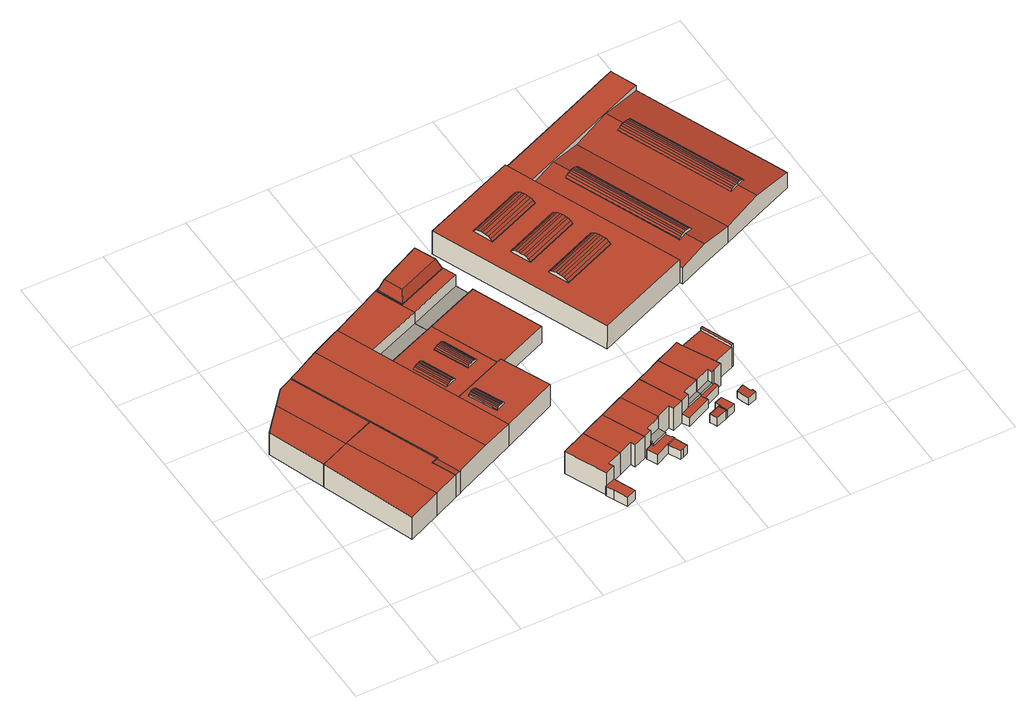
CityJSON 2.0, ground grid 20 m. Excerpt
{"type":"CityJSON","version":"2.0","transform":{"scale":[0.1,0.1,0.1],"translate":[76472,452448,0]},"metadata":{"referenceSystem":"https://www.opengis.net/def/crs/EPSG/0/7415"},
"CityObjects":{
"building1":{"type":"Building","attributes":{"Volume":2615.68,"Dakoppervlakte":394.07,"Muuroppervlakte":540.38,"hoogte_Z_max_in_m_NAP":7.53,"measuredHeight":6.73},"geometry":[{"type":"Solid","lod":"2","boundaries":[[[[0,1,2,3,4,5,6,7,8,9]],[[10,11,12,13]],[[10,13,14,15,16,17]],[[16,18,19,17]],[[6,5,14,13]],[[15,14,5,4]],[[18,16,15,4,3,2]],[[2,1,19,18]],[[19,1,0,9,8,11,10,17]],[[8,7,12,11]],[[6,13,12,7]]]],"semantics":{"surfaces":[{"type":"GroundSurface"},{"type":"RoofSurface"},{"type":"WallSurface"}],"values":[[0,1,1,1,2,2,2,2,2,2,2]]}}]},
"building2":{"type":"Building","attributes":{"Volume":1958.54,"Dakoppervlakte":295.97,"Muuroppervlakte":455.37,"Vloeroppervlakte":295.89,"hoogte_Z_max_in_m_NAP":7.53,"GEB_DOEL":"industriefunctie - kantoorfunctie - overige gebruiksfunctie","dateOfConstruction":"1972-01-01","measuredHeight":6.71},"geometry":[{"type":"Solid","lod":"2","boundaries":[[[[20,21,22,1,0,9,8,23,24,25]],[[19,26,27,17]],[[28,10,17,27,29]],[[30,31,11,10,28]],[[25,24,30,28]],[[8,11,31,30,24,23]],[[9,0,1,19,17,10,11,8]],[[1,22,26,19]],[[21,20,29,27,26,22]],[[29,20,25,28]]]],"semantics":{"surfaces":[{"type":"GroundSurface"},{"type":"RoofSurface"},{"type":"WallSurface"}],"values":[[0,1,1,1,2,2,2,2,2,2]]}}]},
"building3":{"type":"Building","attributes":{"Volume":5272.34,"Dakoppervlakte":787.98,"Muuroppervlakte":851.57,"Vloeroppervlakte":787.7,"hoogte_Z_max_in_m_NAP":7.56,"GEB_DOEL":"industriefunctie - kantoorfunctie","dateOfConstruction":"1972-01-01","measuredHeight":6.81},"geometry":[{"type":"MultiSurface","lod":"2","boundaries":[[[32,33,34,35,36,37,38,39,40,5,4,3,2,1,22,41,42,43]],[[16,44,45,46,47,48,49,26,19,18]],[[50,51,52,53,47,46,54,55]],[[15,14,44,16]],[[26,49,41,22]],[[22,1,2,18,26]],[[18,2,3,16]],[[36,55,54,37]],[[55,36,35,50]],[[35,34,51,50]],[[51,34,33,52]],[[53,52,33,32]],[[53,32,43,42,48,47]],[[41,49,48,42]],[[44,14,5,40]],[[16,3,4,15]],[[14,15,4,5]],[[44,40,39,38,37,54,46,45]]],"semantics":{"surfaces":[{"type":"GroundSurface"},{"type":"RoofSurface"},{"type":"WallSurface"}],"values":[0,1,1,1,2,2,2,2,2,2,2,2,2,2,2,2,2,2]}}]},
"building4":{"type":"Building","attributes":{"Volume":1111.87,"Dakoppervlakte":140.94,"Muuroppervlakte":340.88,"Vloeroppervlakte":204.66,"hoogte_Z_max_in_m_NAP":7.24,"GEB_DOEL":"overige gebruiksfunctie","dateOfConstruction":"1971-01-01","measuredHeight":6.48},"geometry":[{"type":"Solid","lod":"2","boundaries":[[[[33,56,57,58,34,59]],[[60,61,62,63]],[[64,65,66,67]],[[64,67,56,33]],[[33,59,62,65,64]],[[56,67,66,61,57]],[[60,63,34,58]],[[58,57,61,60]],[[34,63,62,59]],[[66,65,62,61]]]],"semantics":{"surfaces":[{"type":"GroundSurface"},{"type":"OuterFloorSurface"},{"type":"RoofSurface"},{"type":"WallSurface"}],"values":[[0,1,2,3,3,3,3,3,3,3]]}}]},
"building5":{"type":"Building","attributes":{"Volume":474.28,"Dakoppervlakte":81.75,"Muuroppervlakte":258.02,"Vloeroppervlakte":81.75,"hoogte_Z_max_in_m_NAP":7.22,"GEB_DOEL":"woonfunctie","dateOfConstruction":"1925-01-01","measuredHeight":6.51},"geometry":[{"type":"Solid","lod":"2","boundaries":[[[[68,69,70,71,72,73,74,75,76,77]],[[78,79,80,81,82,83]],[[84,85,86,87,88,89]],[[76,75,83,82]],[[73,79,78,74]],[[80,79,73,72,84]],[[82,81,89,77,76]],[[72,71,85,84]],[[85,71,70,86]],[[86,70,69,87]],[[87,69,68,88]],[[88,68,77,89]],[[80,84,89,81]],[[83,75,74,78]]]],"semantics":{"surfaces":[{"type":"GroundSurface"},{"type":"RoofSurface"},{"type":"WallSurface"}],"values":[[0,1,1,2,2,2,2,2,2,2,2,2,2,2]]}}]},
"building6":{"type":"Building","attributes":{"Volume":2566.51,"Dakoppervlakte":458.33,"Muuroppervlakte":555.96,"Vloeroppervlakte":452.24,"hoogte_Z_max_in_m_NAP":7.86,"GEB_DOEL":"industriefunctie","dateOfConstruction":"1971-01-01","measuredHeight":7.1},"geometry":[{"type":"Solid","lod":"2","boundaries":[[[[58,90,91,92,37,36,35,34]],[[93,94,95,96],[97,98,99,100],[101,102,103,104,105]],[[106,107,108,109]],[[110,106,109,111]],[[112,113,110,111]],[[114,115,116,117]],[[114,117,108,107]],[[118,119,113,112]],[[120,121,119,118]],[[104,103,121,120]],[[122,123,124,125]],[[126,125,124,127]],[[128,126,127,129]],[[130,131,128,129]],[[130,132,133,131]],[[132,134,135,133]],[[136,137,135,134]],[[138,139,137,136]],[[140,141,142,143,144,145],[146,147,148,149]],[[150,151,152,153]],[[153,154,155,150]],[[156,155,154,157]],[[156,157,158,159]],[[160,159,158,161]],[[162,163,160,161]],[[164,163,162,165]],[[166,167,164,165]],[[95,90,58,96]],[[96,58,34,93]],[[93,34,35,94]],[[115,114,107,106,102,101]],[[115,101,105,116]],[[116,105,104,120,118,112,111,109,108,117]],[[113,119,121,103,102,106,110]],[[97,138,136,134,132,130,129,127,124,123,98]],[[138,97,100,139]],[[99,122,125,126,128,131,133,135,137,139,100]],[[122,99,98,123]],[[145,144,37,92]],[[140,145,92,91,90,95,141]],[[94,35,36,143,142]],[[36,37,144,143]],[[147,166,165,162,161,158,157,154,153,152,148]],[[166,147,146,167]],[[151,149,148,152]],[[95,94,142,141]],[[149,151,150,155,156,159,160,163,164,167,146]]]],"semantics":{"surfaces":[{"type":"GroundSurface"},{"type":"RoofSurface"},{"type":"WallSurface"}],"values":[[0,1,1,1,1,1,1,1,1,1,1,1,1,1,1,1,1,1,1,1,1,1,1,1,1,1,1,2,2,2,2,2,2,2,2,2,2,2,2,2,2,2,2,2,2,2,2]]}}]},
"building7":{"type":"Building","attributes":{"Volume":464.93,"Dakoppervlakte":71.29,"Muuroppervlakte":233.33,"Vloeroppervlakte":71.29,"hoogte_Z_max_in_m_NAP":7.22,"GEB_DOEL":"woonfunctie","dateOfConstruction":"1925-01-01","measuredHeight":6.52},"geometry":[{"type":"Solid","lod":"2","boundaries":[[[[74,168,169,170,171,172,75]],[[173,174,175,176,177,78,83]],[[172,171,174,173]],[[170,169,176,175]],[[78,74,75,83]],[[171,170,175,174]],[[173,83,75,172]],[[169,168,74,78,177,176]]]],"semantics":{"surfaces":[{"type":"GroundSurface"},{"type":"RoofSurface"},{"type":"WallSurface"}],"values":[[0,1,2,2,2,2,2,2]]}}]},
"building8":{"type":"Building","attributes":{"Volume":1424.35,"Dakoppervlakte":229.09,"Muuroppervlakte":357.78,"Vloeroppervlakte":216.58,"hoogte_Z_max_in_m_NAP":10.26,"GEB_DOEL":"kantoorfunctie","dateOfConstruction":"1938-01-01","measuredHeight":9.51},"geometry":[{"type":"Solid","lod":"2","boundaries":[[[[56,178,179,180,58,57]],[[61,60,181,182]],[[183,67,66,184],[185,186,187,188]],[[189,190,191,192]],[[190,193,194,191]],[[193,195,196,194]],[[193,190,189,195]],[[192,196,195,189]],[[183,184,182,179,178]],[[67,183,178,56]],[[191,187,186,192]],[[192,186,185,196]],[[196,185,188,194]],[[191,194,188,187]],[[181,60,58,180]],[[180,179,182,181]],[[58,60,61,57]],[[61,182,184,66]],[[56,57,61,66,67]]]],"semantics":{"surfaces":[{"type":"GroundSurface"},{"type":"OuterFloorSurface"},{"type":"RoofSurface"},{"type":"WallSurface"}],"values":[[0,1,2,2,2,2,2,2,3,3,3,3,3,3,3,3,3,3,3]]}}]},
"building9":{"type":"Building","attributes":{"Volume":1276.55,"Dakoppervlakte":258.87,"Muuroppervlakte":319.92,"Vloeroppervlakte":258.87,"hoogte_Z_max_in_m_NAP":5.71,"GEB_DOEL":"woonfunctie","dateOfConstruction":"1938-01-01","measuredHeight":4.93},"geometry":[{"type":"Solid","lod":"2","boundaries":[[[[180,197,90,58]],[[198,96,95,199]],[[58,96,198,180]],[[58,90,95,96]],[[197,199,95,90]],[[197,180,198,199]]]],"semantics":{"surfaces":[{"type":"GroundSurface"},{"type":"RoofSurface"},{"type":"WallSurface"}],"values":[[0,1,2,2,2,2]]}}]},
"building10":{"type":"Building","attributes":{"Volume":524.83,"Dakoppervlakte":89.08,"Muuroppervlakte":276.43,"Vloeroppervlakte":97.09,"hoogte_Z_max_in_m_NAP":7.22,"GEB_DOEL":"woonfunctie","dateOfConstruction":"1925-01-01","measuredHeight":6.52},"geometry":[{"type":"Solid","lod":"2","boundaries":[[[[200,170,169,201,202,203,204,205,206,207,208,209,210,211,212,213,214,215,216,217]],[[218,219,220,221,222,223,224,225]],[[226,227,228,176,175,229,230,231,232]],[[233,234,235,236,237,238,239,240,241]],[[242,243,244,245,246]],[[176,169,170,175]],[[205,204,232,231,220]],[[204,203,226,232]],[[202,227,226,203]],[[176,228,227,202,201,169]],[[215,241,240,216]],[[215,214,233,241]],[[209,208,236,235,245]],[[208,207,237,236]],[[207,206,238,237]],[[246,213,212,242]],[[242,212,211,243]],[[211,210,244,243]],[[209,245,244,210]],[[234,246,245,235]],[[224,223,200,217]],[[225,224,217,216,240]],[[219,238,206,205,220]],[[225,240,239,218]],[[219,218,239,238]],[[222,229,175,170,200,223]],[[229,222,221,230]],[[220,231,230,221]],[[234,233,214,213,246]]]],"semantics":{"surfaces":[{"type":"GroundSurface"},{"type":"OuterFloorSurface"},{"type":"RoofSurface"},{"type":"WallSurface"}],"values":[[0,1,2,2,2,3,3,3,3,3,3,3,3,3,3,3,3,3,3,3,3,3,3,3,3,3,3,3,3]]}}]},
"building11":{"type":"Building","attributes":{"Volume":448.73,"Dakoppervlakte":68.77,"Muuroppervlakte":231.28,"Vloeroppervlakte":68.77,"hoogte_Z_max_in_m_NAP":7.22,"GEB_DOEL":"woonfunctie","dateOfConstruction":"1925-01-01","measuredHeight":6.53},"geometry":[{"type":"Solid","lod":"2","boundaries":[[[[203,202,247,248,249,250]],[[226,251,252,253,254,227]],[[202,203,226,227]],[[250,249,252,251]],[[249,248,253,252]],[[247,254,253,248]],[[203,250,251,226]],[[202,227,254,247]]]],"semantics":{"surfaces":[{"type":"GroundSurface"},{"type":"RoofSurface"},{"type":"WallSurface"}],"values":[[0,1,2,2,2,2,2,2]]}}]},
"building12":{"type":"Building","attributes":{"Volume":505.94,"Dakoppervlakte":83.35,"Muuroppervlakte":242.55,"Vloeroppervlakte":88.31,"hoogte_Z_max_in_m_NAP":7.22,"GEB_DOEL":"woonfunctie","dateOfConstruction":"1925-01-01","measuredHeight":6.51},"geometry":[{"type":"Solid","lod":"2","boundaries":[[[[255,248,247,256,257,258,259,260,261,262]],[[263,264,265,266]],[[267,268,269,270,271,272,254,253]],[[273,274,275,276,277,278]],[[259,258,270,269,266]],[[255,273,278,248]],[[255,262,274,273]],[[274,262,261,275]],[[275,261,260,276]],[[265,276,260,259,266]],[[276,265,264,277]],[[277,264,267,253,278]],[[267,264,263,268]],[[266,269,268,263]],[[247,248,278,253,254]],[[256,247,254,272,271,270,258,257]]]],"semantics":{"surfaces":[{"type":"GroundSurface"},{"type":"OuterFloorSurface"},{"type":"RoofSurface"},{"type":"WallSurface"}],"values":[[0,1,2,2,3,3,3,3,3,3,3,3,3,3,3,3]]}}]},
"building13":{"type":"Building","attributes":{"Volume":15.23,"Dakoppervlakte":6.23,"Muuroppervlakte":24.8,"Vloeroppervlakte":6.22,"hoogte_Z_max_in_m_NAP":3.17,"GEB_DOEL":"onbekend","dateOfConstruction":"1925-01-01","measuredHeight":2.49},"geometry":[{"type":"Solid","lod":"2","boundaries":[[[[279,280,281,282,283]],[[284,285,286,287,288]],[[285,282,281,286]],[[282,285,284,283]],[[281,280,287,286]],[[283,284,288,287,280,279]]]],"semantics":{"surfaces":[{"type":"GroundSurface"},{"type":"RoofSurface"},{"type":"WallSurface"}],"values":[[0,1,2,2,2,2]]}}]},
"building14":{"type":"Building","attributes":{"Volume":18.2,"Dakoppervlakte":7.92,"Muuroppervlakte":27.32,"Vloeroppervlakte":10.42,"hoogte_Z_max_in_m_NAP":3.17,"GEB_DOEL":"onbekend","dateOfConstruction":"1925-01-01","measuredHeight":2.4},"geometry":[{"type":"Solid","lod":"2","boundaries":[[[[289,290,291,292,293,294,295,296,297]],[[298,299,300,301,302,303,304]],[[298,286,285,305]],[[294,301,300,295]],[[293,302,301,294]],[[302,293,292,291,304,303]],[[291,290,298,304]],[[290,289,286,298]],[[286,289,297,285]],[[299,305,285,297,296]],[[299,298,305]],[[299,296,295,300]]]],"semantics":{"surfaces":[{"type":"GroundSurface"},{"type":"RoofSurface"},{"type":"WallSurface"}],"values":[[0,1,1,2,2,2,2,2,2,2,2,2]]}}]},
"building15":{"type":"Building","attributes":{"Volume":495.23,"Dakoppervlakte":76.41,"Muuroppervlakte":241.52,"Vloeroppervlakte":80.94,"hoogte_Z_max_in_m_NAP":7.22,"GEB_DOEL":"woonfunctie","dateOfConstruction":"1925-01-01","measuredHeight":6.56},"geometry":[{"type":"Solid","lod":"2","boundaries":[[[[261,260,259,258,306,307,308,309,310,311,312]],[[313,314,266,265]],[[315,270,269,316,317,318,319,320,321,322]],[[323,324,325,276,275]],[[258,259,266,269,270]],[[311,310,319,318,324]],[[320,309,308,321]],[[321,308,307,322]],[[270,315,322,307,306,258]],[[276,260,261,275]],[[261,312,323,275]],[[324,323,312,311]],[[259,260,276,265,266]],[[313,265,276,325]],[[314,316,269,266]],[[316,314,313,317]],[[317,313,325,324,318]],[[319,310,309,320]]]],"semantics":{"surfaces":[{"type":"GroundSurface"},{"type":"OuterFloorSurface"},{"type":"RoofSurface"},{"type":"WallSurface"}],"values":[[0,1,2,2,3,3,3,3,3,3,3,3,3,3,3,3,3,3]]}}]},
"building16":{"type":"Building","attributes":{"Volume":14.22,"Dakoppervlakte":6.69,"Muuroppervlakte":23.19,"Vloeroppervlakte":6.68,"hoogte_Z_max_in_m_NAP":3.05,"GEB_DOEL":"onbekend","dateOfConstruction":"1957-01-01","measuredHeight":2.2},"geometry":[{"type":"Solid","lod":"2","boundaries":[[[[326,327,328,329,330,331,332,333]],[[334,335,336,337,338,339,340,341]],[[336,331,330,337]],[[338,329,328,339]],[[339,328,327,326,341,340]],[[332,335,334,341,326,333]],[[338,337,330,329]],[[336,335,332,331]]]],"semantics":{"surfaces":[{"type":"GroundSurface"},{"type":"RoofSurface"},{"type":"WallSurface"}],"values":[[0,1,2,2,2,2,2,2]]}}]},
"building17":{"type":"Building","attributes":{"Volume":325.99,"Dakoppervlakte":53.95,"Muuroppervlakte":191.39,"Vloeroppervlakte":53.95,"hoogte_Z_max_in_m_NAP":7.54,"GEB_DOEL":"woonfunctie","dateOfConstruction":"1957-01-01","measuredHeight":6.79},"geometry":[{"type":"Solid","lod":"2","boundaries":[[[[342,343,344,345,346,347]],[[348,349,350,351]],[[352,353,354,355]],[[345,348,351,346]],[[348,345,344,349]],[[349,344,343,350]],[[352,355,350,343,342]],[[352,342,347,353]],[[354,353,347,346,351]],[[354,351,350,355]]]],"semantics":{"surfaces":[{"type":"GroundSurface"},{"type":"RoofSurface"},{"type":"WallSurface"}],"values":[[0,1,1,2,2,2,2,2,2,2]]}}]},
"building18":{"type":"Building","attributes":{"Volume":17210.92,"Dakoppervlakte":2895.06,"Muuroppervlakte":1475.22,"Vloeroppervlakte":2842.39,"hoogte_Z_max_in_m_NAP":8.61,"GEB_DOEL":"bijeenkomstfunctie - industriefunctie - overige gebruiksfunctie","dateOfConstruction":"1958-01-01","measuredHeight":7.85},"geometry":[{"type":"Solid","lod":"2","boundaries":[[[[356,357,358,359,360,361,362,363,364,365,366,367,368,369,370]],[[371,372,373,374,375],[376,377,378,379,380],[381,382,383,384],[385,386,387,388]],[[389,390,391,392]],[[393,390,389,394]],[[394,395,396,393]],[[397,398,399,400]],[[401,402,403,404]],[[401,405,406,402]],[[397,406,405,398]],[[407,408,409,410]],[[411,412,408,407]],[[413,414,415,416]],[[414,413,412,411]],[[415,417,418,416]],[[419,418,417,420]],[[421,419,420,422]],[[423,421,422,424]],[[425,426,427,428]],[[425,429,430,426]],[[431,430,429,432]],[[433,431,432,434]],[[434,435,436,433]],[[437,436,435,438]],[[439,440,437,438]],[[441,440,439,442]],[[443,444,445,446]],[[447,448,449,450]],[[447,450,451,452]],[[453,443,446,454]],[[455,453,454,456]],[[457,455,456,458]],[[459,457,458,460]],[[459,460,449,448]],[[461,462,463,464]],[[465,461,464,466]],[[467,465,466,468]],[[469,470,467,468]],[[471,472,470,469]],[[473,472,471,474]],[[475,473,474,476]],[[475,476,477,478]],[[479,480,481,482,483,484,485,486,487]],[[488,489,490,491,492,493,494,495]],[[495,494,480,479,496,497,485,484]],[[498,499,493,492,500,501,489,488]],[[502,503,504,505]],[[400,399,392,391]],[[482,481,503,502,374,373]],[[375,374,502,364,363,362]],[[371,375,362,361]],[[371,361,360,372]],[[395,394,389,392,379,378]],[[378,377,396,395]],[[400,391,390,393,396,377,376,403,402,406,397]],[[380,404,403,376]],[[398,405,401,404,380,379,392,399]],[[415,414,411,407,410,385,388,424,422,420,417]],[[424,388,387,423]],[[416,418,419,421,423,387,386,409,408,412,413]],[[386,385,410,409]],[[434,432,429,425,428,383,382,442,439,438,435]],[[442,382,381,441]],[[433,436,437,440,441,381,384,427,426,430,431]],[[384,383,428,427]],[[495,370,369,368,498,488]],[[498,368,367,499]],[[483,482,358,357]],[[495,484,483,357,356,370]],[[444,491,490,445]],[[490,489,501,451,450,449,460,458,456,454,446,445]],[[452,451,501,500]],[[500,492,491,444,443,453,455,457,459,448,447,452]],[[463,462,487,486]],[[471,469,468,466,464,463,486,485,497,477,476,474]],[[478,477,497,496]],[[467,470,472,473,475,478,496,479,487,462,461,465]],[[505,504,499,367,366,365]],[[502,505,365,364]],[[372,360,359,358,482,373]],[[503,481,480,494,493,499,504]]]],"semantics":{"surfaces":[{"type":"GroundSurface"},{"type":"RoofSurface"},{"type":"WallSurface"}],"values":[[0,1,1,1,1,1,1,1,1,1,1,1,1,1,1,1,1,1,1,1,1,1,1,1,1,1,1,1,1,1,1,1,1,1,1,1,1,1,1,1,1,1,1,1,1,1,1,2,2,2,2,2,2,2,2,2,2,2,2,2,2,2,2,2,2,2,2,2,2,2,2,2,2,2,2,2,2,2,2,2]]}}]}
},
"vertices":[
[203,435,8],[206,436,8],[273,272,8],[270,271,8],[255,264,8],[279,207,8],[218,180,8],[137,145,8],[55,374,8],[127,404,8],[127,404,75],[55,374,74],[137,145,73],[218,180,75],[279,207,74],[255,264,74],[270,271,73],[203,435,73],[273,272,73],[206,436,73],
[89,613,8],[124,630,8],[126,631,8],[54,378,8],[5,514,8],[57,575,8],[126,631,73],[124,630,73],[57,575,75],[89,613,74],[5,514,74],[54,378,74],
[273,702,8],[281,706,8],[333,578,8],[402,407,8],[447,296,8],[452,283,8],[377,250,8],[299,216,8],[293,213,8],[129,633,8],[147,641,8],[206,670,8],[293,213,73],[299,216,73],[377,250,76],[206,670,76],[147,641,74],[129,633,73],[402,407,73],[333,578,73],[281,706,73],[273,702,74],[452,283,73],[447,296,73],
[410,768,8],[449,672,8],[466,631,8],[317,619,8],[466,631,39],[449,672,39],[317,619,39],[333,578,39],[281,706,72],[317,619,72],[449,672,72],[410,768,72],
[602,13,7],[578,3,7],[563,37,7],[555,55,7],[557,56,7],[513,155,7],[573,182,7],[612,93,7],[575,77,7],[580,66,7],[573,182,72],[513,155,72],[557,56,72],[580,66,72],[575,77,72],[612,93,72],[557,56,34],[555,55,34],[563,37,34],[578,3,34],[602,13,34],[580,66,34],
[535,461,8],[583,352,8],[587,343,8],[333,578,57],[402,407,57],[535,461,57],[466,631,57],[498,497,57],[470,485,57],[436,567,57],[465,578,57],[369,540,57],[380,544,57],[398,551,57],[431,470,57],[403,458,57],[380,544,63],[376,542,62],[410,461,62],[414,462,63],[384,545,64],[417,464,64],[421,466,63],[387,547,63],[373,541,61],[369,540,58],[403,458,58],[406,459,61],[425,467,62],[391,549,62],[428,468,60],[395,550,60],[436,567,58],[470,485,58],[473,487,61],[439,568,61],[443,570,63],[476,488,63],[447,571,64],[480,489,64],[484,491,64],[451,573,64],[488,493,64],[454,574,64],[491,494,63],[458,576,63],[495,496,61],[462,577,61],[498,497,58],[465,578,58],[583,352,72],[535,461,72],[402,407,72],[447,296,72],[452,283,72],[587,343,72],[445,410,72],[475,342,72],[452,332,72],[422,400,72],[425,401,77],[422,400,75],[452,332,75],[455,333,77],[458,335,78],[428,402,78],[430,404,78],[461,336,78],[464,337,79],[433,405,79],[436,406,78],[467,339,78],[469,340,78],[439,408,78],[442,409,77],[472,341,77],[475,342,75],[445,410,75],
[605,196,7],[636,210,7],[680,109,7],[651,97,7],[646,108,7],[646,108,72],[651,97,72],[680,109,72],[636,210,72],[605,196,72],
[537,829,8],[580,725,8],[597,683,8],[597,683,39],[580,725,39],[537,829,72],[580,725,72],[564,754,72],[439,704,72],[414,766,72],[535,824,72],[445,717,103],[427,761,103],[414,766,74],[439,704,74],[530,811,103],[535,824,74],[551,760,103],[564,754,74],
[666,514,8],[597,683,57],[666,514,57],
[700,118,7],[694,236,7],[695,236,7],[735,147,7],[731,146,7],[733,143,7],[741,125,7],[748,112,7],[750,113,7],[752,107,7],[765,78,7],[752,72,7],[744,69,7],[731,98,7],[695,80,7],[683,106,7],[700,114,7],[702,115,7],[702,108,41],[741,125,41],[733,143,41],[697,128,41],[701,119,41],[700,118,41],[702,115,41],[700,114,41],[735,147,72],[695,236,72],[694,236,72],[701,119,72],[697,128,72],[733,143,72],[731,146,72],[695,80,35],[731,98,35],[752,107,35],[750,113,35],[748,112,35],[741,125,35],[702,108,35],[700,114,35],[683,106,35],[744,69,32],[752,72,32],[765,78,32],[752,107,32],[731,98,32],
[756,263,7],[801,162,7],[775,151,7],[770,163,7],[770,163,72],[775,151,72],[801,162,72],[756,263,72],
[810,144,7],[767,268,7],[779,273,7],[818,291,7],[859,200,7],[863,189,7],[868,178,7],[871,172,7],[819,182,39],[823,172,39],[863,189,39],[859,200,39],[823,172,72],[819,182,72],[859,200,72],[818,291,72],[779,273,72],[767,268,72],[810,144,33],[871,172,33],[868,178,33],[863,189,33],[823,172,33],[801,162,33],
[858,121,7],[853,134,7],[880,145,7],[888,125,7],[860,115,7],[860,115,32],[888,125,32],[880,145,31],[853,134,31],[858,121,31],
[880,145,8],[883,146,8],[885,146,8],[885,147,8],[880,158,8],[899,165,8],[913,135,8],[890,126,8],[888,125,8],[883,146,31],[890,126,31],[913,135,31],[899,165,31],[880,158,31],[885,147,31],[885,146,31],[890,126,32],
[855,307,7],[879,318,7],[884,306,7],[921,231,7],[927,217,7],[906,208,7],[910,197,7],[900,205,39],[895,216,39],[855,307,72],[895,216,72],[900,205,72],[906,208,72],[927,217,72],[921,231,72],[884,306,72],[879,318,72],[910,197,33],[906,208,33],[900,205,33],
[938,167,8],[940,168,8],[957,175,8],[963,155,8],[967,152,8],[970,144,8],[949,136,8],[945,148,8],[945,148,29],[949,136,29],[970,144,30],[967,152,31],[963,155,30],[957,175,30],[940,168,29],[938,167,29],
[979,253,8],[974,251,8],[921,231,8],[884,306,8],[943,328,8],[948,330,8],[884,306,67],[921,231,67],[974,251,67],[943,328,67],[979,253,75],[948,330,75],[943,328,75],[974,251,75],
[1081,547,8],[1010,518,8],[1007,525,8],[1005,524,8],[776,431,8],[601,860,8],[833,954,8],[833,953,8],[834,951,8],[1167,1088,8],[1191,1028,8],[1192,1025,8],[1343,655,8],[1248,616,8],[1155,578,8],[601,860,75],[776,431,75],[1007,525,75],[834,951,75],[833,954,75],[733,675,75],[713,725,75],[847,780,75],[855,762,75],[867,730,75],[675,817,75],[809,872,75],[829,823,75],[695,768,75],[905,638,75],[771,583,75],[751,632,75],[885,687,75],[852,768,84],[718,713,84],[721,707,85],[855,762,85],[715,719,80],[849,774,80],[847,780,76],[713,725,76],[726,693,85],[860,748,85],[857,755,86],[723,700,86],[865,736,80],[731,681,80],[733,675,76],[867,730,76],[863,742,84],[729,687,84],[903,643,80],[769,588,80],[771,583,76],[905,638,76],[901,649,84],[767,594,84],[764,601,85],[898,656,85],[895,662,86],[761,607,86],[893,669,85],[759,614,85],[756,621,84],[890,676,84],[754,627,80],[887,682,80],[751,632,76],[885,687,76],[827,828,80],[693,773,80],[695,768,76],[829,823,76],[825,834,84],[691,779,84],[688,786,85],[822,841,85],[685,793,86],[819,848,86],[817,854,85],[683,799,85],[680,806,84],[814,861,84],[811,867,80],[677,812,80],[675,817,76],[809,872,76],[1099,935,68],[1094,934,65],[1208,656,65],[1212,658,68],[1130,948,68],[1125,946,70],[1238,669,70],[1243,671,68],[1248,673,65],[1134,950,65],[1104,938,70],[1217,660,70],[1109,940,71],[1223,662,71],[1114,942,71],[1228,664,71],[1119,944,71],[1233,667,71],[933,868,69],[929,866,65],[1043,587,65],[1047,589,69],[938,870,72],[1051,590,72],[943,872,73],[1056,592,73],[1062,595,74],[948,874,74],[1067,597,73],[953,876,73],[958,878,72],[1072,599,72],[963,880,69],[1076,601,69],[1080,602,65],[967,882,65],[948,874,66],[929,919,66],[859,890,55],[1007,525,55],[1010,518,55],[1081,547,66],[1061,595,66],[1043,587,63],[929,866,63],[1248,616,67],[1228,664,67],[1208,656,64],[1094,934,64],[1115,942,67],[1096,987,67],[1003,949,54],[1155,578,54],[967,882,63],[1080,602,63],[1343,655,54],[1192,1025,55],[1134,950,64],[1248,673,64],[834,951,70],[859,890,69],[1192,1025,69],[1167,1088,70]
]}
